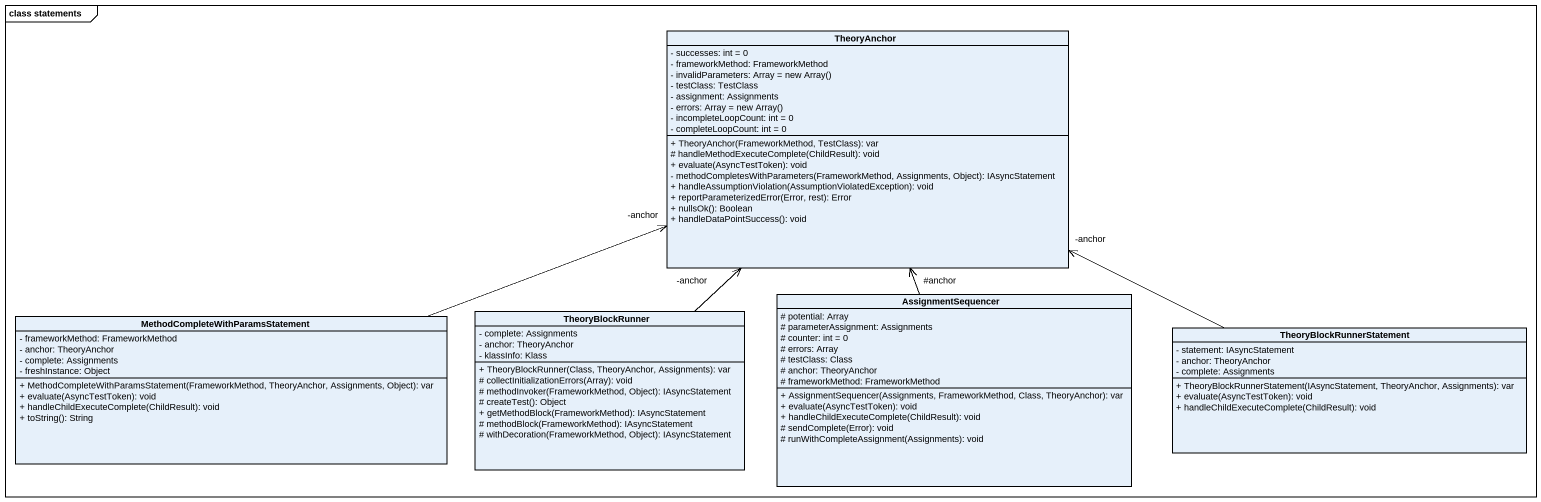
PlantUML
@startuml
mainframe class statements
hide circle
hide empty members
skinparam classAttributeIconSize 0
class TheoryAnchor {
  - successes: int = 0
  - frameworkMethod: FrameworkMethod
  {field} - invalidParameters: Array = new Array()
  - testClass: TestClass
  - assignment: Assignments
  {field} - errors: Array = new Array()
  - incompleteLoopCount: int = 0
  - completeLoopCount: int = 0
  + TheoryAnchor(FrameworkMethod, TestClass): var
  # handleMethodExecuteComplete(ChildResult): void
  + evaluate(AsyncTestToken): void
  - methodCompletesWithParameters(FrameworkMethod, Assignments, Object): IAsyncStatement
  + handleAssumptionViolation(AssumptionViolatedException): void
  + reportParameterizedError(Error, rest): Error
  + nullsOk(): Boolean
  + handleDataPointSuccess(): void
}
class AssignmentSequencer {
  # potential: Array
  # parameterAssignment: Assignments
  # counter: int = 0
  # errors: Array
  # testClass: Class
  # anchor: TheoryAnchor
  # frameworkMethod: FrameworkMethod
  + AssignmentSequencer(Assignments, FrameworkMethod, Class, TheoryAnchor): var
  + evaluate(AsyncTestToken): void
  + handleChildExecuteComplete(ChildResult): void
  # sendComplete(Error): void
  # runWithCompleteAssignment(Assignments): void
}
class "MethodCompleteWithParamsStatement" as MethodCompleteWithParamsStat {
  - frameworkMethod: FrameworkMethod
  - anchor: TheoryAnchor
  - complete: Assignments
  - freshInstance: Object
  + MethodCompleteWithParamsStatement(FrameworkMethod, TheoryAnchor, Assignments, Object): var
  + evaluate(AsyncTestToken): void
  + handleChildExecuteComplete(ChildResult): void
  + toString(): String
}
class TheoryBlockRunner {
  - complete: Assignments
  - anchor: TheoryAnchor
  - klassInfo: Klass
  + TheoryBlockRunner(Class, TheoryAnchor, Assignments): var
  # collectInitializationErrors(Array): void
  # methodInvoker(FrameworkMethod, Object): IAsyncStatement
  # createTest(): Object
  + getMethodBlock(FrameworkMethod): IAsyncStatement
  # methodBlock(FrameworkMethod): IAsyncStatement
  # withDecoration(FrameworkMethod, Object): IAsyncStatement
}
class TheoryBlockRunnerStatement {
  - statement: IAsyncStatement
  - anchor: TheoryAnchor
  - complete: Assignments
  + TheoryBlockRunnerStatement(IAsyncStatement, TheoryAnchor, Assignments): var
  + evaluate(AsyncTestToken): void
  + handleChildExecuteComplete(ChildResult): void
}
AssignmentSequencer -up-> "#anchor" TheoryAnchor
MethodCompleteWithParamsStat -right-> "-anchor" TheoryAnchor
TheoryBlockRunner -up-> "-anchor" TheoryAnchor
TheoryBlockRunnerStatement -left-> "-anchor" TheoryAnchor
@enduml
